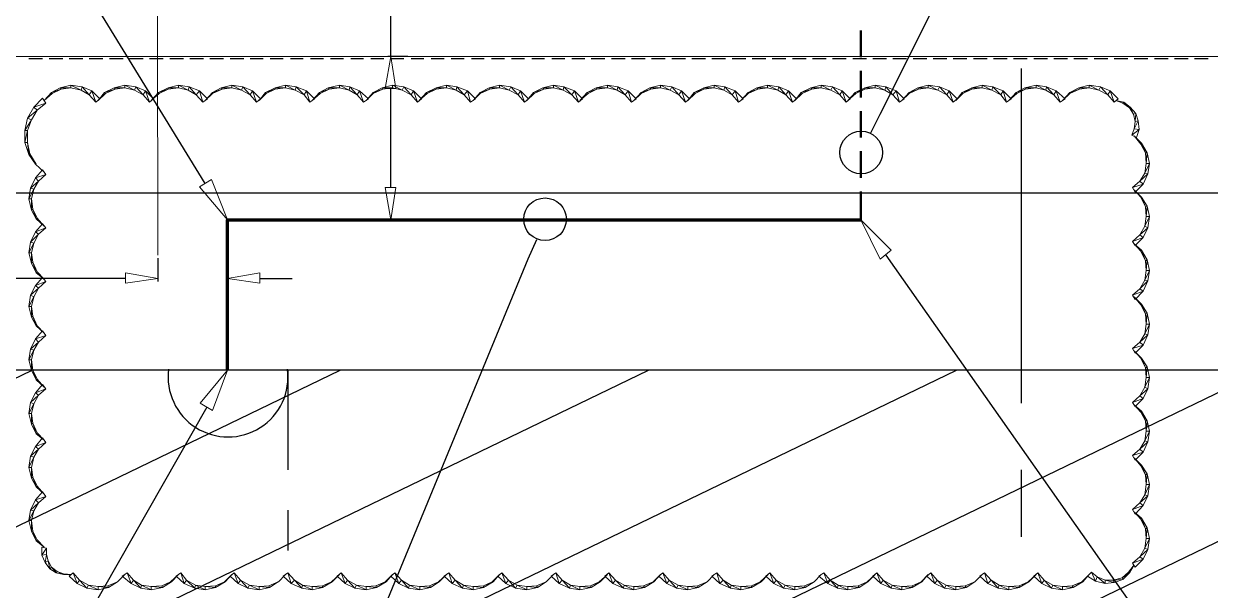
# Model space of a CAD drawing. Header units: inches. Extents: x 27 to 868, y 19 to 613.
# Drawn here: x 380.4 to 446.9, y 470.3 to 502.1 of the extents above; entities that cross this region are included whole.
import ezdxf

# ---------------------------------------------------------------- set-up
doc = ezdxf.new("R2010")
doc.units = ezdxf.units.IN
doc.header["$MEASUREMENT"] = 0
doc.layers.add('PDF_Geometry', color=7, linetype='Continuous')

msp = doc.modelspace()

# ---------------------------------------------------------------- linework, layer by layer
at = {"layer": 'PDF_Geometry', "color": 3, "lineweight": 0}
for points in [[(389.642, 590.754), (389.642, 545.265), (362.619, 545.265), (362.619, 543.914), (362.619, 501.443), (362.619, 500.226), (389.642, 500.226), (637.804, 500.226), (637.804, 464.196), (638.254, 464.196), (658.341, 464.196), (658.792, 464.196), (658.792, 500.226), (713.603, 500.226)], [(387.841, 555.128), (387.931, 489.102)]]:
    msp.add_lwpolyline(points, dxfattribs=at)
at = {"layer": 'PDF_Geometry', "lineweight": 30}
for points in [[(427.835, 495.903), (428.375, 496.984), (468.775, 577.693), (471.162, 577.693)], [(390.588, 493.11), (365.952, 533.24), (363.565, 533.24)], [(409.144, 489.958), (408.648, 488.877), (371.717, 399.386), (369.285, 399.386)], [(428.691, 489.102), (462.289, 441.316), (464.676, 441.316)], [(390.678, 480.59), (371.717, 447.351), (369.285, 447.351)]]:
    msp.add_lwpolyline(points, dxfattribs=at)
at = {"layer": 'PDF_Geometry', "lineweight": 25}
for points in [[(400.992, 500.226), (400.992, 509.144)], [(401.938, 500.226), (400.812, 500.226)], [(400.992, 492.885), (400.992, 498.425)], [(401.938, 491.084), (400.812, 491.084)], [(387.931, 488.922), (387.931, 487.616)], [(391.849, 488.922), (391.849, 487.616)], [(386.129, 487.796), (369.33, 487.796)], [(393.651, 487.796), (395.452, 487.796)]]:
    msp.add_lwpolyline(points, dxfattribs=at)
at = {"layer": 'PDF_Geometry', "color": 22, "lineweight": 50, "true_color": 0xb82e00}
for points in [[(427.294, 501.668), (427.294, 500.181)], [(427.294, 499.416), (427.294, 497.93)], [(427.294, 497.164), (427.294, 495.678)], [(427.294, 494.912), (427.294, 493.426)], [(427.294, 492.66), (427.294, 491.084)]]:
    msp.add_lwpolyline(points, dxfattribs=at)
at = {"layer": 'PDF_Geometry', "color": 9, "lineweight": 25, "true_color": 0xbababa}
for points in [[(603.304, 500.091), (585.289, 500.091), (577.813, 492.57), (291.639, 492.57)], [(381.49, 500.091), (380.725, 500.091)], [(382.616, 500.091), (381.851, 500.091)], [(383.742, 500.091), (382.977, 500.091)], [(384.868, 500.091), (384.103, 500.091)], [(385.994, 500.091), (385.228, 500.091)], [(387.12, 500.091), (386.354, 500.091)], [(388.246, 500.091), (387.48, 500.091)], [(389.372, 500.091), (388.606, 500.091)], [(390.498, 500.091), (389.732, 500.091)], [(391.624, 500.091), (390.858, 500.091)], [(392.75, 500.091), (391.984, 500.091)], [(393.831, 500.091), (393.11, 500.091)], [(394.957, 500.091), (394.236, 500.091)], [(396.083, 500.091), (395.362, 500.091)], [(397.209, 500.091), (396.488, 500.091)], [(398.335, 500.091), (397.614, 500.091)], [(399.461, 500.091), (398.74, 500.091)], [(400.587, 500.091), (399.866, 500.091)], [(401.713, 500.091), (400.992, 500.091)], [(402.838, 500.091), (402.118, 500.091)], [(403.964, 500.091), (403.244, 500.091)], [(405.09, 500.091), (404.37, 500.091)], [(406.216, 500.091), (405.496, 500.091)], [(407.342, 500.091), (406.622, 500.091)], [(408.468, 500.091), (407.748, 500.091)], [(409.594, 500.091), (408.874, 500.091)], [(410.72, 500.091), (410, 500.091)], [(411.846, 500.091), (411.126, 500.091)], [(412.972, 500.091), (412.206, 500.091)], [(414.098, 500.091), (413.332, 500.091)], [(415.224, 500.091), (414.458, 500.091)], [(416.35, 500.091), (415.584, 500.091)], [(417.476, 500.091), (416.71, 500.091)], [(418.602, 500.091), (417.836, 500.091)], [(419.728, 500.091), (418.962, 500.091)], [(420.854, 500.091), (420.088, 500.091)], [(421.98, 500.091), (421.214, 500.091)], [(423.106, 500.091), (422.34, 500.091)], [(424.232, 500.091), (423.466, 500.091)], [(425.358, 500.091), (424.592, 500.091)], [(426.484, 500.091), (425.718, 500.091)], [(427.61, 500.091), (426.844, 500.091)], [(428.736, 500.091), (427.97, 500.091)], [(429.862, 500.091), (429.096, 500.091)], [(430.987, 500.091), (430.222, 500.091)], [(432.113, 500.091), (431.348, 500.091)], [(433.239, 500.091), (432.474, 500.091)], [(434.365, 500.091), (433.6, 500.091)], [(435.491, 500.091), (434.726, 500.091)], [(436.617, 500.091), (435.852, 500.091)], [(437.743, 500.091), (436.978, 500.091)], [(438.869, 500.091), (438.104, 500.091)], [(439.995, 500.091), (439.229, 500.091)], [(441.121, 500.091), (440.355, 500.091)], [(442.247, 500.091), (441.481, 500.091)], [(443.373, 500.091), (442.607, 500.091)], [(444.499, 500.091), (443.733, 500.091)], [(445.625, 500.091), (444.859, 500.091)], [(446.751, 500.091), (445.985, 500.091)], [(405.856, 482.662), (395.227, 482.662), (395.227, 477.077)], [(410.36, 482.662), (408.108, 482.662)], [(423.871, 482.662), (412.612, 482.662)], [(428.375, 482.662), (426.123, 482.662)], [(441.887, 482.662), (430.627, 482.662)], [(446.391, 482.662), (444.139, 482.662)], [(395.227, 474.825), (395.227, 472.573)]]:
    msp.add_lwpolyline(points, dxfattribs=at)
at = {"layer": 'PDF_Geometry', "lineweight": 0}
for points in [[(401.262, 498.425), (400.677, 498.425), (400.992, 500.226), (401.262, 498.425)], [(382.481, 498.47), (382.526, 498.38), (381.986, 498.2), (382.481, 498.47)], [(382.526, 498.38), (381.986, 498.2), (382.031, 498.155), (382.526, 498.38)], [(383.067, 498.605), (383.067, 498.47), (382.481, 498.47), (383.067, 498.605)], [(383.067, 498.47), (382.481, 498.47), (382.526, 498.38), (383.067, 498.47)], [(383.697, 498.515), (383.652, 498.335), (383.067, 498.605), (383.697, 498.515)], [(383.652, 498.335), (383.067, 498.605), (383.067, 498.47), (383.652, 498.335)], [(384.102, 498.065), (383.697, 498.515), (383.652, 498.335), (384.102, 498.065)], [(384.238, 498.29), (384.102, 498.065), (383.697, 498.515), (384.238, 498.29)], [(384.463, 497.659), (384.238, 498.29), (384.102, 498.065), (384.463, 497.659)], [(384.688, 497.839), (384.463, 497.659), (384.238, 498.29), (384.688, 497.839)], [(385.499, 498.47), (385.544, 498.38), (384.958, 498.2), (385.499, 498.47)], [(385.544, 498.38), (384.958, 498.2), (385.003, 498.155), (385.544, 498.38)], [(386.084, 498.605), (386.084, 498.47), (385.499, 498.47), (386.084, 498.605)], [(386.084, 498.47), (385.499, 498.47), (385.544, 498.38), (386.084, 498.47)], [(386.715, 498.515), (386.625, 498.335), (386.084, 498.605), (386.715, 498.515)], [(386.625, 498.335), (386.084, 498.605), (386.084, 498.47), (386.625, 498.335)], [(387.12, 498.065), (386.715, 498.515), (386.625, 498.335), (387.12, 498.065)], [(387.255, 498.29), (387.12, 498.065), (386.715, 498.515), (387.255, 498.29)], [(387.48, 497.659), (387.255, 498.29), (387.12, 498.065), (387.48, 497.659)], [(387.706, 497.839), (387.48, 497.659), (387.255, 498.29), (387.706, 497.839)], [(388.516, 498.47), (388.516, 498.38), (387.976, 498.2), (388.516, 498.47)], [(388.516, 498.38), (387.976, 498.2), (388.021, 498.155), (388.516, 498.38)], [(389.102, 498.605), (389.102, 498.47), (388.516, 498.47), (389.102, 498.605)], [(389.102, 498.47), (388.516, 498.47), (388.516, 498.38), (389.102, 498.47)], [(389.687, 498.515), (389.642, 498.335), (389.102, 498.605), (389.687, 498.515)], [(389.642, 498.335), (389.102, 498.605), (389.102, 498.47), (389.642, 498.335)], [(390.093, 498.065), (389.687, 498.515), (389.642, 498.335), (390.093, 498.065)], [(390.273, 498.29), (390.093, 498.065), (389.687, 498.515), (390.273, 498.29)], [(390.453, 497.659), (390.273, 498.29), (390.093, 498.065), (390.453, 497.659)], [(390.723, 497.839), (390.453, 497.659), (390.273, 498.29), (390.723, 497.839)], [(391.489, 498.47), (391.534, 498.38), (390.993, 498.2), (391.489, 498.47)], [(391.534, 498.38), (390.993, 498.2), (390.993, 498.155), (391.534, 498.38)], [(392.074, 498.605), (392.074, 498.47), (391.489, 498.47), (392.074, 498.605)], [(392.074, 498.47), (391.489, 498.47), (391.534, 498.38), (392.074, 498.47)], [(392.705, 498.515), (392.615, 498.335), (392.074, 498.605), (392.705, 498.515)], [(392.615, 498.335), (392.074, 498.605), (392.074, 498.47), (392.615, 498.335)], [(393.11, 498.065), (392.705, 498.515), (392.615, 498.335), (393.11, 498.065)], [(393.245, 498.29), (393.11, 498.065), (392.705, 498.515), (393.245, 498.29)], [(393.471, 497.659), (393.245, 498.29), (393.11, 498.065), (393.471, 497.659)], [(393.696, 497.839), (393.471, 497.659), (393.245, 498.29), (393.696, 497.839)], [(394.506, 498.47), (394.506, 498.38), (393.966, 498.2), (394.506, 498.47)], [(394.506, 498.38), (393.966, 498.2), (394.011, 498.155), (394.506, 498.38)], [(395.092, 498.605), (395.092, 498.47), (394.506, 498.47), (395.092, 498.605)], [(395.092, 498.47), (394.506, 498.47), (394.506, 498.38), (395.092, 498.47)], [(395.677, 498.515), (395.632, 498.335), (395.092, 498.605), (395.677, 498.515)], [(395.632, 498.335), (395.092, 498.605), (395.092, 498.47), (395.632, 498.335)], [(396.128, 498.065), (395.677, 498.515), (395.632, 498.335), (396.128, 498.065)], [(396.263, 498.29), (396.128, 498.065), (395.677, 498.515), (396.263, 498.29)], [(396.443, 497.659), (396.263, 498.29), (396.128, 498.065), (396.443, 497.659)], [(396.713, 497.839), (396.443, 497.659), (396.263, 498.29), (396.713, 497.839)], [(397.479, 498.47), (397.524, 498.38), (396.983, 498.2), (397.479, 498.47)], [(397.524, 498.38), (396.983, 498.2), (397.029, 498.155), (397.524, 498.38)], [(398.109, 498.605), (398.109, 498.47), (397.479, 498.47), (398.109, 498.605)], [(398.109, 498.47), (397.479, 498.47), (397.524, 498.38), (398.109, 498.47)], [(398.695, 498.515), (398.65, 498.335), (398.109, 498.605), (398.695, 498.515)], [(398.65, 498.335), (398.109, 498.605), (398.109, 498.47), (398.65, 498.335)], [(399.1, 498.065), (398.695, 498.515), (398.65, 498.335), (399.1, 498.065)], [(399.235, 498.29), (399.1, 498.065), (398.695, 498.515), (399.235, 498.29)], [(399.461, 497.659), (399.235, 498.29), (399.1, 498.065), (399.461, 497.659)], [(399.731, 497.839), (399.461, 497.659), (399.235, 498.29), (399.731, 497.839)], [(400.496, 498.47), (400.542, 498.38), (400.001, 498.2), (400.496, 498.47)], [(400.542, 498.38), (400.001, 498.2), (400.001, 498.155), (400.542, 498.38)], [(401.082, 498.605), (401.082, 498.47), (400.496, 498.47), (401.082, 498.605)], [(401.082, 498.47), (400.496, 498.47), (400.542, 498.38), (401.082, 498.47)], [(401.713, 498.515), (401.622, 498.335), (401.082, 498.605), (401.713, 498.515)], [(401.622, 498.335), (401.082, 498.605), (401.082, 498.47), (401.622, 498.335)], [(402.118, 498.065), (401.713, 498.515), (401.622, 498.335), (402.118, 498.065)], [(402.253, 498.29), (402.118, 498.065), (401.713, 498.515), (402.253, 498.29)], [(402.478, 497.659), (402.253, 498.29), (402.118, 498.065), (402.478, 497.659)], [(402.703, 497.839), (402.478, 497.659), (402.253, 498.29), (402.703, 497.839)], [(403.514, 498.47), (403.514, 498.38), (402.974, 498.2), (403.514, 498.47)], [(403.514, 498.38), (402.974, 498.2), (403.019, 498.155), (403.514, 498.38)], [(404.1, 498.605), (404.1, 498.47), (403.514, 498.47), (404.1, 498.605)], [(404.1, 498.47), (403.514, 498.47), (403.514, 498.38), (404.1, 498.47)], [(404.685, 498.515), (404.64, 498.335), (404.1, 498.605), (404.685, 498.515)], [(404.64, 498.335), (404.1, 498.605), (404.1, 498.47), (404.64, 498.335)], [(405.09, 498.065), (404.685, 498.515), (404.64, 498.335), (405.09, 498.065)], [(405.271, 498.29), (405.09, 498.065), (404.685, 498.515), (405.271, 498.29)], [(405.451, 497.659), (405.271, 498.29), (405.09, 498.065), (405.451, 497.659)], [(405.721, 497.839), (405.451, 497.659), (405.271, 498.29), (405.721, 497.839)], [(406.487, 498.47), (406.532, 498.38), (405.991, 498.2), (406.487, 498.47)], [(406.532, 498.38), (405.991, 498.2), (405.991, 498.155), (406.532, 498.38)], [(407.072, 498.605), (407.072, 498.47), (406.487, 498.47), (407.072, 498.605)], [(407.072, 498.47), (406.487, 498.47), (406.532, 498.38), (407.072, 498.47)], [(407.703, 498.515), (407.613, 498.335), (407.072, 498.605), (407.703, 498.515)], [(407.613, 498.335), (407.072, 498.605), (407.072, 498.47), (407.613, 498.335)], [(408.108, 498.065), (407.703, 498.515), (407.613, 498.335), (408.108, 498.065)], [(408.243, 498.29), (408.108, 498.065), (407.703, 498.515), (408.243, 498.29)], [(408.468, 497.659), (408.243, 498.29), (408.108, 498.065), (408.468, 497.659)], [(408.693, 497.839), (408.468, 497.659), (408.243, 498.29), (408.693, 497.839)], [(409.504, 498.47), (409.549, 498.38), (408.964, 498.2), (409.504, 498.47)], [(409.549, 498.38), (408.964, 498.2), (409.009, 498.155), (409.549, 498.38)], [(410.09, 498.605), (410.09, 498.47), (409.504, 498.47), (410.09, 498.605)], [(410.09, 498.47), (409.504, 498.47), (409.549, 498.38), (410.09, 498.47)], [(410.675, 498.515), (410.63, 498.335), (410.09, 498.605), (410.675, 498.515)], [(410.63, 498.335), (410.09, 498.605), (410.09, 498.47), (410.63, 498.335)], [(411.126, 498.065), (410.675, 498.515), (410.63, 498.335), (411.126, 498.065)], [(411.261, 498.29), (411.126, 498.065), (410.675, 498.515), (411.261, 498.29)], [(411.486, 497.659), (411.261, 498.29), (411.126, 498.065), (411.486, 497.659)], [(411.711, 497.839), (411.486, 497.659), (411.261, 498.29), (411.711, 497.839)], [(412.477, 498.47), (412.522, 498.38), (411.981, 498.2), (412.477, 498.47)], [(412.522, 498.38), (411.981, 498.2), (412.026, 498.155), (412.522, 498.38)], [(413.107, 498.605), (413.107, 498.47), (412.477, 498.47), (413.107, 498.605)], [(413.107, 498.47), (412.477, 498.47), (412.522, 498.38), (413.107, 498.47)], [(413.693, 498.515), (413.648, 498.335), (413.107, 498.605), (413.693, 498.515)], [(413.648, 498.335), (413.107, 498.605), (413.107, 498.47), (413.648, 498.335)], [(414.098, 498.065), (413.693, 498.515), (413.648, 498.335), (414.098, 498.065)], [(414.278, 498.29), (414.098, 498.065), (413.693, 498.515), (414.278, 498.29)], [(414.458, 497.659), (414.278, 498.29), (414.098, 498.065), (414.458, 497.659)], [(414.729, 497.839), (414.458, 497.659), (414.278, 498.29), (414.729, 497.839)], [(415.494, 498.47), (415.539, 498.38), (414.999, 498.2), (415.494, 498.47)], [(415.539, 498.38), (414.999, 498.2), (414.999, 498.155), (415.539, 498.38)], [(416.08, 498.605), (416.08, 498.47), (415.494, 498.47), (416.08, 498.605)], [(416.08, 498.47), (415.494, 498.47), (415.539, 498.38), (416.08, 498.47)], [(416.71, 498.515), (416.62, 498.335), (416.08, 498.605), (416.71, 498.515)], [(416.62, 498.335), (416.08, 498.605), (416.08, 498.47), (416.62, 498.335)], [(417.116, 498.065), (416.71, 498.515), (416.62, 498.335), (417.116, 498.065)], [(417.251, 498.29), (417.116, 498.065), (416.71, 498.515), (417.251, 498.29)], [(417.476, 497.659), (417.251, 498.29), (417.116, 498.065), (417.476, 497.659)], [(417.701, 497.839), (417.476, 497.659), (417.251, 498.29), (417.701, 497.839)], [(418.512, 498.47), (418.512, 498.38), (417.971, 498.2), (418.512, 498.47)], [(418.512, 498.38), (417.971, 498.2), (418.016, 498.155), (418.512, 498.38)], [(419.097, 498.605), (419.097, 498.47), (418.512, 498.47), (419.097, 498.605)], [(419.097, 498.47), (418.512, 498.47), (418.512, 498.38), (419.097, 498.47)], [(419.683, 498.515), (419.638, 498.335), (419.097, 498.605), (419.683, 498.515)], [(419.638, 498.335), (419.097, 498.605), (419.097, 498.47), (419.638, 498.335)], [(420.088, 498.065), (419.683, 498.515), (419.638, 498.335), (420.088, 498.065)], [(420.268, 498.29), (420.088, 498.065), (419.683, 498.515), (420.268, 498.29)], [(420.449, 497.659), (420.268, 498.29), (420.088, 498.065), (420.449, 497.659)], [(420.719, 497.839), (420.449, 497.659), (420.268, 498.29), (420.719, 497.839)], [(421.484, 498.47), (421.529, 498.38), (420.989, 498.2), (421.484, 498.47)], [(421.529, 498.38), (420.989, 498.2), (420.989, 498.155), (421.529, 498.38)], [(422.07, 498.605), (422.07, 498.47), (421.484, 498.47), (422.07, 498.605)], [(422.07, 498.47), (421.484, 498.47), (421.529, 498.38), (422.07, 498.47)], [(422.7, 498.515), (422.655, 498.335), (422.07, 498.605), (422.7, 498.515)], [(422.655, 498.335), (422.07, 498.605), (422.07, 498.47), (422.655, 498.335)], [(423.106, 498.065), (422.7, 498.515), (422.655, 498.335), (423.106, 498.065)], [(423.241, 498.29), (423.106, 498.065), (422.7, 498.515), (423.241, 498.29)], [(423.466, 497.659), (423.241, 498.29), (423.106, 498.065), (423.466, 497.659)], [(423.691, 497.839), (423.466, 497.659), (423.241, 498.29), (423.691, 497.839)], [(424.502, 498.47), (424.547, 498.38), (423.961, 498.2), (424.502, 498.47)], [(424.547, 498.38), (423.961, 498.2), (424.007, 498.155), (424.547, 498.38)], [(425.087, 498.605), (425.087, 498.47), (424.502, 498.47), (425.087, 498.605)], [(425.087, 498.47), (424.502, 498.47), (424.547, 498.38), (425.087, 498.47)], [(425.718, 498.515), (425.628, 498.335), (425.087, 498.605), (425.718, 498.515)], [(425.628, 498.335), (425.087, 498.605), (425.087, 498.47), (425.628, 498.335)], [(426.123, 498.065), (425.718, 498.515), (425.628, 498.335), (426.123, 498.065)], [(426.258, 498.29), (426.123, 498.065), (425.718, 498.515), (426.258, 498.29)], [(426.484, 497.659), (426.258, 498.29), (426.123, 498.065), (426.484, 497.659)], [(426.709, 497.839), (426.484, 497.659), (426.258, 498.29), (426.709, 497.839)], [(427.52, 498.47), (427.52, 498.38), (426.979, 498.2), (427.52, 498.47)], [(427.52, 498.38), (426.979, 498.2), (427.024, 498.155), (427.52, 498.38)], [(428.105, 498.605), (428.105, 498.47), (427.52, 498.47), (428.105, 498.605)], [(428.105, 498.47), (427.52, 498.47), (427.52, 498.38), (428.105, 498.47)], [(428.691, 498.515), (428.645, 498.335), (428.105, 498.605), (428.691, 498.515)], [(428.645, 498.335), (428.105, 498.605), (428.105, 498.47), (428.645, 498.335)], [(429.096, 498.065), (428.691, 498.515), (428.645, 498.335), (429.096, 498.065)], [(429.276, 498.29), (429.096, 498.065), (428.691, 498.515), (429.276, 498.29)], [(429.456, 497.659), (429.276, 498.29), (429.096, 498.065), (429.456, 497.659)], [(429.726, 497.839), (429.456, 497.659), (429.276, 498.29), (429.726, 497.839)], [(430.492, 498.47), (430.537, 498.38), (429.997, 498.2), (430.492, 498.47)], [(430.537, 498.38), (429.997, 498.2), (429.997, 498.155), (430.537, 498.38)], [(431.078, 498.605), (431.078, 498.47), (430.492, 498.47), (431.078, 498.605)], [(431.078, 498.47), (430.492, 498.47), (430.537, 498.38), (431.078, 498.47)], [(431.708, 498.515), (431.618, 498.335), (431.078, 498.605), (431.708, 498.515)], [(431.618, 498.335), (431.078, 498.605), (431.078, 498.47), (431.618, 498.335)], [(432.113, 498.065), (431.708, 498.515), (431.618, 498.335), (432.113, 498.065)], [(432.249, 498.29), (432.113, 498.065), (431.708, 498.515), (432.249, 498.29)], [(432.474, 497.659), (432.249, 498.29), (432.113, 498.065), (432.474, 497.659)], [(432.699, 497.839), (432.474, 497.659), (432.249, 498.29), (432.699, 497.839)], [(433.51, 498.47), (433.51, 498.38), (432.969, 498.2), (433.51, 498.47)], [(433.51, 498.38), (432.969, 498.2), (433.014, 498.155), (433.51, 498.38)], [(434.095, 498.605), (434.095, 498.47), (433.51, 498.47), (434.095, 498.605)], [(434.095, 498.47), (433.51, 498.47), (433.51, 498.38), (434.095, 498.47)], [(434.681, 498.515), (434.636, 498.335), (434.095, 498.605), (434.681, 498.515)], [(434.636, 498.335), (434.095, 498.605), (434.095, 498.47), (434.636, 498.335)], [(435.131, 498.065), (434.681, 498.515), (434.636, 498.335), (435.131, 498.065)], [(435.266, 498.29), (435.131, 498.065), (434.681, 498.515), (435.266, 498.29)], [(435.446, 497.659), (435.266, 498.29), (435.131, 498.065), (435.446, 497.659)], [(435.716, 497.839), (435.446, 497.659), (435.266, 498.29), (435.716, 497.839)], [(436.482, 498.47), (436.527, 498.38), (435.987, 498.2), (436.482, 498.47)], [(436.527, 498.38), (435.987, 498.2), (436.032, 498.155), (436.527, 498.38)], [(437.113, 498.605), (437.113, 498.47), (436.482, 498.47), (437.113, 498.605)], [(437.113, 498.47), (436.482, 498.47), (436.527, 498.38), (437.113, 498.47)], [(437.698, 498.515), (437.653, 498.335), (437.113, 498.605), (437.698, 498.515)], [(437.653, 498.335), (437.113, 498.605), (437.113, 498.47), (437.653, 498.335)], [(438.104, 498.065), (437.698, 498.515), (437.653, 498.335), (438.104, 498.065)], [(438.239, 498.29), (438.104, 498.065), (437.698, 498.515), (438.239, 498.29)], [(438.464, 497.659), (438.239, 498.29), (438.104, 498.065), (438.464, 497.659)], [(438.734, 497.839), (438.464, 497.659), (438.239, 498.29), (438.734, 497.839)], [(439.5, 498.47), (439.545, 498.38), (439.004, 498.2), (439.5, 498.47)], [(439.545, 498.38), (439.004, 498.2), (439.004, 498.155), (439.545, 498.38)], [(440.085, 498.605), (440.085, 498.47), (439.5, 498.47), (440.085, 498.605)], [(440.085, 498.47), (439.5, 498.47), (439.545, 498.38), (440.085, 498.47)], [(440.716, 498.515), (440.626, 498.335), (440.085, 498.605), (440.716, 498.515)], [(440.626, 498.335), (440.085, 498.605), (440.085, 498.47), (440.626, 498.335)], [(441.121, 498.065), (440.716, 498.515), (440.626, 498.335), (441.121, 498.065)], [(441.256, 498.29), (441.121, 498.065), (440.716, 498.515), (441.256, 498.29)], [(441.481, 497.659), (441.256, 498.29), (441.121, 498.065), (441.481, 497.659)], [(441.707, 497.839), (441.481, 497.659), (441.256, 498.29), (441.707, 497.839)], [(381.49, 497.885), (381.67, 497.614), (380.995, 497.389), (381.49, 497.885)], [(381.67, 497.614), (380.995, 497.389), (381.175, 497.209), (381.67, 497.614)], [(381.986, 498.2), (382.031, 498.155), (381.58, 497.749), (381.986, 498.2)], [(384.958, 498.2), (385.003, 498.155), (384.598, 497.749), (384.958, 498.2)], [(387.976, 498.2), (388.021, 498.155), (387.57, 497.749), (387.976, 498.2)], [(390.993, 498.2), (390.993, 498.155), (390.588, 497.749), (390.993, 498.2)], [(393.966, 498.2), (394.011, 498.155), (393.606, 497.749), (393.966, 498.2)], [(396.983, 498.2), (397.029, 498.155), (396.578, 497.749), (396.983, 498.2)], [(400.001, 498.2), (400.001, 498.155), (399.596, 497.749), (400.001, 498.2)], [(402.974, 498.2), (403.019, 498.155), (402.568, 497.749), (402.974, 498.2)], [(405.991, 498.2), (405.991, 498.155), (405.586, 497.749), (405.991, 498.2)], [(408.964, 498.2), (409.009, 498.155), (408.603, 497.749), (408.964, 498.2)], [(411.981, 498.2), (412.026, 498.155), (411.576, 497.749), (411.981, 498.2)], [(414.999, 498.2), (414.999, 498.155), (414.593, 497.749), (414.999, 498.2)], [(417.971, 498.2), (418.016, 498.155), (417.611, 497.749), (417.971, 498.2)], [(420.989, 498.2), (420.989, 498.155), (420.584, 497.749), (420.989, 498.2)], [(423.961, 498.2), (424.007, 498.155), (423.601, 497.749), (423.961, 498.2)], [(426.979, 498.2), (427.024, 498.155), (426.574, 497.749), (426.979, 498.2)], [(429.997, 498.2), (429.997, 498.155), (429.591, 497.749), (429.997, 498.2)], [(432.969, 498.2), (433.014, 498.155), (432.609, 497.749), (432.969, 498.2)], [(435.987, 498.2), (436.032, 498.155), (435.581, 497.749), (435.987, 498.2)], [(439.004, 498.2), (439.004, 498.155), (438.599, 497.749), (439.004, 498.2)], [(442.022, 497.659), (441.977, 497.614), (441.571, 497.749), (442.022, 497.659)], [(442.337, 497.344), (442.022, 497.659), (441.977, 497.614), (442.337, 497.344)], [(442.382, 497.389), (442.337, 497.344), (442.022, 497.659), (442.382, 497.389)], [(380.995, 497.389), (381.175, 497.209), (380.635, 496.759), (380.995, 497.389)], [(381.175, 497.209), (380.635, 496.759), (380.86, 496.668), (381.175, 497.209)], [(442.562, 496.984), (442.382, 497.389), (442.337, 497.344), (442.562, 496.984)], [(442.697, 497.029), (442.562, 496.984), (442.382, 497.389), (442.697, 497.029)], [(442.652, 496.578), (442.697, 497.029), (442.562, 496.984), (442.652, 496.578)], [(442.833, 496.623), (442.652, 496.578), (442.697, 497.029), (442.833, 496.623)], [(380.635, 496.759), (380.86, 496.668), (380.499, 496.083), (380.635, 496.759)], [(380.86, 496.668), (380.499, 496.083), (380.635, 496.083), (380.86, 496.668)], [(442.878, 496.128), (442.607, 496.173), (442.833, 496.623), (442.878, 496.128)], [(442.607, 496.173), (442.833, 496.623), (442.652, 496.578), (442.607, 496.173)], [(380.499, 496.083), (380.635, 496.083), (380.499, 495.407), (380.499, 496.083)], [(380.635, 496.083), (380.499, 495.407), (380.635, 495.407), (380.635, 496.083)], [(442.472, 495.813), (442.878, 496.128), (442.607, 496.173), (442.472, 495.813)], [(442.742, 495.678), (442.472, 495.813), (442.878, 496.128), (442.742, 495.678)], [(443.013, 495.362), (442.968, 495.317), (442.607, 495.768), (443.013, 495.362)], [(380.499, 495.407), (380.635, 495.407), (380.725, 494.732), (380.499, 495.407)], [(380.635, 495.407), (380.725, 494.732), (380.77, 494.777), (380.635, 495.407)], [(443.238, 494.822), (443.013, 495.362), (442.968, 495.317), (443.238, 494.822)], [(443.328, 494.822), (443.238, 494.822), (443.013, 495.362), (443.328, 494.822)], [(380.725, 494.732), (380.77, 494.777), (381.085, 494.191), (380.725, 494.732)], [(380.77, 494.777), (381.085, 494.191), (381.13, 494.191), (380.77, 494.777)], [(443.283, 494.236), (443.328, 494.822), (443.238, 494.822), (443.283, 494.236)], [(443.463, 494.236), (443.283, 494.236), (443.328, 494.822), (443.463, 494.236)], [(381.085, 494.191), (381.58, 493.741)], [(381.49, 493.876), (381.67, 493.606), (381.085, 493.426), (381.49, 493.876)], [(381.67, 493.606), (381.085, 493.426), (381.265, 493.246), (381.67, 493.606)], [(442.923, 493.246), (443.373, 493.651), (443.193, 493.696), (442.923, 493.246)], [(443.103, 493.065), (442.923, 493.246), (443.373, 493.651), (443.103, 493.065)], [(443.373, 493.651), (443.193, 493.696), (443.463, 494.236), (443.373, 493.651)], [(443.193, 493.696), (443.463, 494.236), (443.283, 494.236), (443.193, 493.696)], [(381.085, 493.426), (381.265, 493.246), (380.815, 492.84), (381.085, 493.426)], [(381.265, 493.246), (380.815, 492.84), (380.995, 492.795), (381.265, 493.246)], [(390.948, 493.336), (391.849, 491.084), (390.273, 492.93), (390.948, 493.336)], [(442.517, 492.885), (443.103, 493.065), (442.923, 493.246), (442.517, 492.885)], [(442.652, 492.615), (442.517, 492.885), (443.103, 493.065), (442.652, 492.615)], [(380.815, 492.84), (380.995, 492.795), (380.725, 492.255), (380.815, 492.84)], [(380.995, 492.795), (380.725, 492.255), (380.86, 492.255), (380.995, 492.795)], [(401.262, 492.885), (400.677, 492.885), (400.992, 491.084), (401.262, 492.885)], [(443.013, 492.345), (442.968, 492.345), (442.607, 492.75), (443.013, 492.345)], [(443.238, 491.804), (443.013, 492.345), (442.968, 492.345), (443.238, 491.804)], [(443.328, 491.849), (443.238, 491.804), (443.013, 492.345), (443.328, 491.849)], [(380.725, 492.255), (380.86, 492.255), (380.86, 491.624), (380.725, 492.255)], [(380.86, 492.255), (380.86, 491.624), (380.95, 491.669), (380.86, 492.255)], [(380.86, 491.624), (380.95, 491.669), (381.13, 491.129), (380.86, 491.624)], [(380.95, 491.669), (381.13, 491.129), (381.175, 491.174), (380.95, 491.669)], [(443.283, 491.264), (443.328, 491.849), (443.238, 491.804), (443.283, 491.264)], [(443.463, 491.264), (443.283, 491.264), (443.328, 491.849), (443.463, 491.264)], [(381.13, 491.129), (381.175, 491.174), (381.58, 490.723), (381.13, 491.129)], [(428.375, 488.877), (427.294, 491.084), (429.006, 489.372), (428.375, 488.877)], [(443.373, 490.633), (443.193, 490.723), (443.463, 491.264), (443.373, 490.633)], [(443.193, 490.723), (443.463, 491.264), (443.283, 491.264), (443.193, 490.723)], [(381.085, 490.408), (381.265, 490.273), (380.815, 489.823), (381.085, 490.408)], [(381.265, 490.273), (380.815, 489.823), (380.995, 489.778), (381.265, 490.273)], [(381.49, 490.859), (381.67, 490.633), (381.085, 490.408), (381.49, 490.859)], [(381.67, 490.633), (381.085, 490.408), (381.265, 490.273), (381.67, 490.633)], [(442.923, 490.228), (443.373, 490.633), (443.193, 490.723), (442.923, 490.228)], [(443.103, 490.093), (442.923, 490.228), (443.373, 490.633), (443.103, 490.093)], [(380.815, 489.823), (380.995, 489.778), (380.725, 489.237), (380.815, 489.823)], [(380.995, 489.778), (380.725, 489.237), (380.86, 489.237), (380.995, 489.778)], [(442.517, 489.868), (443.103, 490.093), (442.923, 490.228), (442.517, 489.868)], [(442.652, 489.642), (442.517, 489.868), (443.103, 490.093), (442.652, 489.642)], [(443.013, 489.372), (442.968, 489.327), (442.607, 489.733), (443.013, 489.372)], [(380.725, 489.237), (380.86, 489.237), (380.86, 488.652), (380.725, 489.237)], [(380.86, 489.237), (380.86, 488.652), (380.95, 488.697), (380.86, 489.237)], [(443.238, 488.787), (443.013, 489.372), (442.968, 489.327), (443.238, 488.787)], [(443.328, 488.832), (443.238, 488.787), (443.013, 489.372), (443.328, 488.832)], [(380.86, 488.652), (380.95, 488.697), (381.13, 488.111), (380.86, 488.652)], [(380.95, 488.697), (381.13, 488.111), (381.175, 488.156), (380.95, 488.697)], [(443.283, 488.246), (443.328, 488.832), (443.238, 488.787), (443.283, 488.246)], [(443.463, 488.246), (443.283, 488.246), (443.328, 488.832), (443.463, 488.246)], [(381.49, 487.841), (381.67, 487.616), (381.085, 487.391), (381.49, 487.841)], [(381.67, 487.616), (381.085, 487.391), (381.265, 487.255), (381.67, 487.616)], [(381.13, 488.111), (381.175, 488.156), (381.58, 487.751), (381.13, 488.111)], [(386.129, 488.111), (386.129, 487.526), (387.931, 487.796), (386.129, 488.111)], [(393.651, 488.111), (393.651, 487.526), (391.849, 487.796), (393.651, 488.111)], [(442.923, 487.21), (443.373, 487.661), (443.193, 487.706), (442.923, 487.21)], [(443.103, 487.075), (442.923, 487.21), (443.373, 487.661), (443.103, 487.075)], [(443.373, 487.661), (443.193, 487.706), (443.463, 488.246), (443.373, 487.661)], [(443.193, 487.706), (443.463, 488.246), (443.283, 488.246), (443.193, 487.706)], [(381.085, 487.391), (381.265, 487.255), (380.815, 486.85), (381.085, 487.391)], [(381.265, 487.255), (380.815, 486.85), (380.995, 486.76), (381.265, 487.255)], [(442.517, 486.85), (443.103, 487.075), (442.923, 487.21), (442.517, 486.85)], [(442.652, 486.625), (442.517, 486.85), (443.103, 487.075), (442.652, 486.625)], [(380.815, 486.85), (380.995, 486.76), (380.725, 486.22), (380.815, 486.85)], [(380.995, 486.76), (380.725, 486.22), (380.86, 486.22), (380.995, 486.76)], [(443.013, 486.355), (442.968, 486.31), (442.607, 486.76), (443.013, 486.355)], [(443.238, 485.814), (443.013, 486.355), (442.968, 486.31), (443.238, 485.814)], [(443.328, 485.859), (443.238, 485.814), (443.013, 486.355), (443.328, 485.859)], [(380.725, 486.22), (380.86, 486.22), (380.86, 485.634), (380.725, 486.22)], [(380.86, 486.22), (380.86, 485.634), (380.95, 485.679), (380.86, 486.22)], [(380.86, 485.634), (380.95, 485.679), (381.13, 485.139), (380.86, 485.634)], [(380.95, 485.679), (381.13, 485.139), (381.175, 485.139), (380.95, 485.679)], [(443.283, 485.229), (443.328, 485.859), (443.238, 485.814), (443.283, 485.229)], [(443.463, 485.229), (443.283, 485.229), (443.328, 485.859), (443.463, 485.229)], [(381.13, 485.139), (381.175, 485.139), (381.58, 484.733), (381.13, 485.139)], [(443.373, 484.643), (443.193, 484.688), (443.463, 485.229), (443.373, 484.643)], [(443.193, 484.688), (443.463, 485.229), (443.283, 485.229), (443.193, 484.688)], [(381.085, 484.418), (381.265, 484.238), (380.815, 483.833), (381.085, 484.418)], [(381.49, 484.868), (381.67, 484.598), (381.085, 484.418), (381.49, 484.868)], [(381.67, 484.598), (381.085, 484.418), (381.265, 484.238), (381.67, 484.598)], [(442.923, 484.238), (443.373, 484.643), (443.193, 484.688), (442.923, 484.238)], [(443.103, 484.058), (442.923, 484.238), (443.373, 484.643), (443.103, 484.058)], [(380.815, 483.833), (380.995, 483.787), (380.725, 483.247), (380.815, 483.833)], [(380.995, 483.787), (380.725, 483.247), (380.86, 483.247), (380.995, 483.787)], [(381.265, 484.238), (380.815, 483.833), (380.995, 483.787), (381.265, 484.238)], [(442.517, 483.878), (443.103, 484.058), (442.923, 484.238), (442.517, 483.878)], [(442.652, 483.607), (442.517, 483.878), (443.103, 484.058), (442.652, 483.607)], [(443.013, 483.337), (442.968, 483.337), (442.607, 483.742), (443.013, 483.337)], [(380.725, 483.247), (380.86, 483.247), (380.86, 482.662), (380.725, 483.247)], [(380.86, 483.247), (380.86, 482.662), (380.95, 482.662), (380.86, 483.247)], [(443.238, 482.797), (443.013, 483.337), (442.968, 483.337), (443.238, 482.797)], [(443.328, 482.842), (443.238, 482.797), (443.013, 483.337), (443.328, 482.842)], [(380.86, 482.662), (380.95, 482.662), (381.13, 482.121), (380.86, 482.662)], [(380.95, 482.662), (381.13, 482.121), (381.175, 482.166), (380.95, 482.662)], [(390.318, 480.815), (391.849, 482.662), (390.993, 480.41), (390.318, 480.815)], [(443.283, 482.256), (443.328, 482.842), (443.238, 482.797), (443.283, 482.256)], [(443.463, 482.256), (443.283, 482.256), (443.328, 482.842), (443.463, 482.256)], [(381.49, 481.851), (381.67, 481.626), (381.085, 481.4), (381.49, 481.851)], [(381.13, 482.121), (381.175, 482.166), (381.58, 481.716), (381.13, 482.121)], [(442.923, 481.22), (443.373, 481.626), (443.193, 481.716), (442.923, 481.22)], [(443.373, 481.626), (443.193, 481.716), (443.463, 482.256), (443.373, 481.626)], [(443.193, 481.716), (443.463, 482.256), (443.283, 482.256), (443.193, 481.716)], [(381.085, 481.4), (381.265, 481.265), (380.815, 480.86), (381.085, 481.4)], [(381.265, 481.265), (380.815, 480.86), (380.995, 480.77), (381.265, 481.265)], [(381.67, 481.626), (381.085, 481.4), (381.265, 481.265), (381.67, 481.626)], [(442.517, 480.86), (443.103, 481.085), (442.923, 481.22), (442.517, 480.86)], [(442.652, 480.635), (442.517, 480.86), (443.103, 481.085), (442.652, 480.635)], [(443.103, 481.085), (442.923, 481.22), (443.373, 481.626), (443.103, 481.085)], [(380.815, 480.86), (380.995, 480.77), (380.725, 480.229), (380.815, 480.86)], [(380.995, 480.77), (380.725, 480.229), (380.86, 480.229), (380.995, 480.77)], [(443.013, 480.365), (442.968, 480.32), (442.607, 480.725), (443.013, 480.365)], [(443.238, 479.824), (443.013, 480.365), (442.968, 480.32), (443.238, 479.824)], [(443.328, 479.824), (443.238, 479.824), (443.013, 480.365), (443.328, 479.824)], [(380.725, 480.229), (380.86, 480.229), (380.86, 479.644), (380.725, 480.229)], [(380.86, 480.229), (380.86, 479.644), (380.95, 479.689), (380.86, 480.229)], [(380.86, 479.644), (380.95, 479.689), (381.13, 479.103), (380.86, 479.644)], [(380.95, 479.689), (381.13, 479.103), (381.175, 479.149), (380.95, 479.689)], [(443.283, 479.239), (443.328, 479.824), (443.238, 479.824), (443.283, 479.239)], [(443.463, 479.239), (443.283, 479.239), (443.328, 479.824), (443.463, 479.239)], [(381.13, 479.103), (381.175, 479.149), (381.58, 478.743), (381.13, 479.103)], [(443.373, 478.653), (443.193, 478.698), (443.463, 479.239), (443.373, 478.653)], [(443.193, 478.698), (443.463, 479.239), (443.283, 479.239), (443.193, 478.698)], [(381.085, 478.383), (381.265, 478.248), (380.815, 477.842), (381.085, 478.383)], [(381.49, 478.878), (381.67, 478.608), (381.085, 478.383), (381.49, 478.878)], [(381.67, 478.608), (381.085, 478.383), (381.265, 478.248), (381.67, 478.608)], [(442.923, 478.248), (443.373, 478.653), (443.193, 478.698), (442.923, 478.248)], [(443.103, 478.068), (442.923, 478.248), (443.373, 478.653), (443.103, 478.068)], [(380.815, 477.842), (380.995, 477.797), (380.725, 477.212), (380.815, 477.842)], [(380.995, 477.797), (380.725, 477.212), (380.86, 477.212), (380.995, 477.797)], [(381.265, 478.248), (380.815, 477.842), (380.995, 477.797), (381.265, 478.248)], [(442.517, 477.887), (443.103, 478.068), (442.923, 478.248), (442.517, 477.887)], [(442.652, 477.617), (442.517, 477.887), (443.103, 478.068), (442.652, 477.617)], [(443.013, 477.347), (442.968, 477.302), (442.607, 477.752), (443.013, 477.347)], [(380.725, 477.212), (380.86, 477.212), (380.86, 476.626), (380.725, 477.212)], [(380.86, 477.212), (380.86, 476.626), (380.95, 476.671), (380.86, 477.212)], [(443.238, 476.807), (443.013, 477.347), (442.968, 477.302), (443.238, 476.807)], [(443.328, 476.852), (443.238, 476.807), (443.013, 477.347), (443.328, 476.852)], [(380.86, 476.626), (380.95, 476.671), (381.13, 476.131), (380.86, 476.626)], [(380.95, 476.671), (381.13, 476.131), (381.175, 476.176), (380.95, 476.671)], [(443.283, 476.266), (443.328, 476.852), (443.238, 476.807), (443.283, 476.266)], [(443.463, 476.266), (443.283, 476.266), (443.328, 476.852), (443.463, 476.266)], [(381.49, 475.861), (381.67, 475.59), (381.085, 475.41), (381.49, 475.861)], [(381.13, 476.131), (381.175, 476.176), (381.58, 475.726), (381.13, 476.131)], [(442.923, 475.23), (443.373, 475.636), (443.193, 475.681), (442.923, 475.23)], [(443.373, 475.636), (443.193, 475.681), (443.463, 476.266), (443.373, 475.636)], [(443.193, 475.681), (443.463, 476.266), (443.283, 476.266), (443.193, 475.681)], [(381.085, 475.41), (381.265, 475.23), (380.815, 474.825), (381.085, 475.41)], [(381.265, 475.23), (380.815, 474.825), (380.995, 474.78), (381.265, 475.23)], [(381.67, 475.59), (381.085, 475.41), (381.265, 475.23), (381.67, 475.59)], [(442.517, 474.87), (443.103, 475.095), (442.923, 475.23), (442.517, 474.87)], [(442.652, 474.6), (442.517, 474.87), (443.103, 475.095), (442.652, 474.6)], [(443.103, 475.095), (442.923, 475.23), (443.373, 475.636), (443.103, 475.095)], [(380.815, 474.825), (380.995, 474.78), (380.725, 474.239), (380.815, 474.825)], [(380.995, 474.78), (380.725, 474.239), (380.86, 474.239), (380.995, 474.78)], [(443.013, 474.375), (442.968, 474.329), (442.607, 474.735), (443.013, 474.375)], [(443.238, 473.789), (443.013, 474.375), (442.968, 474.329), (443.238, 473.789)], [(443.328, 473.834), (443.238, 473.789), (443.013, 474.375), (443.328, 473.834)], [(380.725, 474.239), (380.86, 474.239), (380.86, 473.654), (380.725, 474.239)], [(380.86, 474.239), (380.86, 473.654), (380.95, 473.654), (380.86, 474.239)], [(443.283, 473.249), (443.328, 473.834), (443.238, 473.789), (443.283, 473.249)], [(443.463, 473.249), (443.283, 473.249), (443.328, 473.834), (443.463, 473.249)], [(380.86, 473.654), (380.95, 473.654), (381.13, 473.113), (380.86, 473.654)], [(380.95, 473.654), (381.13, 473.113), (381.175, 473.158), (380.95, 473.654)], [(381.13, 473.113), (381.175, 473.158), (381.58, 472.753), (381.13, 473.113)], [(443.373, 472.618), (443.193, 472.708), (443.463, 473.249), (443.373, 472.618)], [(443.193, 472.708), (443.463, 473.249), (443.283, 473.249), (443.193, 472.708)], [(381.445, 472.753), (381.715, 472.708), (381.445, 472.303), (381.445, 472.753)], [(381.715, 472.708), (381.445, 472.303), (381.715, 472.348), (381.715, 472.708)], [(381.445, 472.303), (381.715, 472.348), (381.625, 471.897), (381.445, 472.303)], [(381.715, 472.348), (381.625, 471.897), (381.806, 471.987), (381.715, 472.348)], [(442.923, 472.213), (443.373, 472.618), (443.193, 472.708), (442.923, 472.213)], [(443.103, 472.077), (442.923, 472.213), (443.373, 472.618), (443.103, 472.077)], [(381.625, 471.897), (381.806, 471.987), (381.896, 471.537), (381.625, 471.897)], [(381.806, 471.987), (381.896, 471.537), (381.986, 471.627), (381.806, 471.987)], [(442.337, 471.312), (442.292, 471.357), (442.607, 471.762), (442.337, 471.312)], [(442.517, 471.852), (443.103, 472.077), (442.923, 472.213), (442.517, 471.852)], [(442.652, 471.627), (442.517, 471.852), (443.103, 472.077), (442.652, 471.627)], [(381.896, 471.537), (381.986, 471.627), (382.256, 471.312), (381.896, 471.537)], [(381.986, 471.627), (382.256, 471.312), (382.301, 471.402), (381.986, 471.627)], [(382.256, 471.312), (382.301, 471.402), (382.661, 471.222), (382.256, 471.312)], [(382.301, 471.402), (382.661, 471.222), (382.661, 471.267), (382.301, 471.402)], [(382.661, 471.222), (382.661, 471.267), (383.112, 471.222), (382.661, 471.222)], [(382.977, 471.132), (383.202, 471.312), (383.427, 470.726), (382.977, 471.132)], [(383.202, 471.312), (383.427, 470.726), (383.562, 470.907), (383.202, 471.312)], [(385.679, 470.816), (386.084, 471.222), (386.084, 471.222), (385.679, 470.816)], [(385.949, 471.132), (386.219, 471.312), (386.444, 470.726), (385.949, 471.132)], [(386.219, 471.312), (386.444, 470.726), (386.58, 470.907), (386.219, 471.312)], [(388.696, 470.816), (388.651, 470.816), (389.102, 471.222), (388.696, 470.816)], [(388.967, 471.132), (389.237, 471.312), (389.417, 470.726), (388.967, 471.132)], [(389.237, 471.312), (389.417, 470.726), (389.552, 470.907), (389.237, 471.312)], [(391.714, 470.816), (391.669, 470.816), (392.074, 471.222), (391.714, 470.816)], [(391.984, 471.132), (392.209, 471.312), (392.435, 470.726), (391.984, 471.132)], [(392.209, 471.312), (392.435, 470.726), (392.57, 470.907), (392.209, 471.312)], [(394.687, 470.816), (395.092, 471.222), (395.092, 471.222), (394.687, 470.816)], [(394.957, 471.132), (395.227, 471.312), (395.407, 470.726), (394.957, 471.132)], [(395.227, 471.312), (395.407, 470.726), (395.587, 470.907), (395.227, 471.312)], [(397.704, 470.816), (397.659, 470.816), (398.109, 471.222), (397.704, 470.816)], [(397.974, 471.132), (398.199, 471.312), (398.425, 470.726), (397.974, 471.132)], [(398.199, 471.312), (398.425, 470.726), (398.56, 470.907), (398.199, 471.312)], [(400.722, 470.816), (400.677, 470.816), (401.082, 471.222), (400.722, 470.816)], [(400.992, 471.132), (401.217, 471.312), (401.442, 470.726), (400.992, 471.132)], [(401.217, 471.312), (401.442, 470.726), (401.577, 470.907), (401.217, 471.312)], [(403.694, 470.816), (403.649, 470.816), (404.1, 471.222), (403.694, 470.816)], [(403.964, 471.132), (404.235, 471.312), (404.415, 470.726), (403.964, 471.132)], [(404.235, 471.312), (404.415, 470.726), (404.595, 470.907), (404.235, 471.312)], [(406.712, 470.816), (406.667, 470.816), (407.072, 471.222), (406.712, 470.816)], [(406.982, 471.132), (407.207, 471.312), (407.432, 470.726), (406.982, 471.132)], [(407.207, 471.312), (407.432, 470.726), (407.567, 470.907), (407.207, 471.312)], [(409.684, 470.816), (410.09, 471.222), (410.09, 471.222), (409.684, 470.816)], [(409.955, 471.132), (410.225, 471.312), (410.405, 470.726), (409.955, 471.132)], [(410.225, 471.312), (410.405, 470.726), (410.585, 470.907), (410.225, 471.312)], [(412.702, 470.816), (412.657, 470.816), (413.107, 471.222), (412.702, 470.816)], [(412.972, 471.132), (413.197, 471.312), (413.422, 470.726), (412.972, 471.132)], [(413.197, 471.312), (413.422, 470.726), (413.558, 470.907), (413.197, 471.312)], [(415.719, 470.816), (415.674, 470.816), (416.08, 471.222), (415.719, 470.816)], [(415.99, 471.132), (416.215, 471.312), (416.44, 470.726), (415.99, 471.132)], [(416.215, 471.312), (416.44, 470.726), (416.575, 470.907), (416.215, 471.312)], [(418.692, 470.816), (419.097, 471.222), (419.097, 471.222), (418.692, 470.816)], [(418.962, 471.132), (419.232, 471.312), (419.413, 470.726), (418.962, 471.132)], [(419.232, 471.312), (419.413, 470.726), (419.593, 470.907), (419.232, 471.312)], [(421.71, 470.816), (421.664, 470.816), (422.115, 471.222), (421.71, 470.816)], [(421.98, 471.132), (422.205, 471.312), (422.43, 470.726), (421.98, 471.132)], [(422.205, 471.312), (422.43, 470.726), (422.565, 470.907), (422.205, 471.312)], [(424.682, 470.816), (425.087, 471.222), (425.087, 471.222), (424.682, 470.816)], [(424.952, 471.132), (425.223, 471.312), (425.448, 470.726), (424.952, 471.132)], [(425.223, 471.312), (425.448, 470.726), (425.583, 470.907), (425.223, 471.312)], [(427.7, 470.816), (427.655, 470.816), (428.105, 471.222), (427.7, 470.816)], [(427.97, 471.132), (428.195, 471.312), (428.42, 470.726), (427.97, 471.132)], [(428.195, 471.312), (428.42, 470.726), (428.555, 470.907), (428.195, 471.312)], [(430.717, 470.816), (430.672, 470.816), (431.078, 471.222), (430.717, 470.816)], [(430.987, 471.132), (431.213, 471.312), (431.438, 470.726), (430.987, 471.132)], [(431.213, 471.312), (431.438, 470.726), (431.573, 470.907), (431.213, 471.312)], [(433.69, 470.816), (434.095, 471.222), (434.095, 471.222), (433.69, 470.816)], [(433.96, 471.132), (434.23, 471.312), (434.41, 470.726), (433.96, 471.132)], [(434.23, 471.312), (434.41, 470.726), (434.591, 470.907), (434.23, 471.312)], [(436.707, 470.816), (436.662, 470.816), (437.113, 471.222), (436.707, 470.816)], [(436.978, 471.132), (437.203, 471.312), (437.428, 470.726), (436.978, 471.132)], [(437.203, 471.312), (437.428, 470.726), (437.563, 470.907), (437.203, 471.312)], [(439.725, 470.816), (439.68, 470.816), (440.085, 471.222), (439.725, 470.816)], [(439.995, 471.132), (440.22, 471.357), (440.446, 470.861), (439.995, 471.132)], [(440.22, 471.357), (440.446, 470.861), (440.536, 471.087), (440.22, 471.357)], [(440.446, 470.861), (440.536, 471.087), (440.986, 470.726), (440.446, 470.861)], [(440.536, 471.087), (440.986, 470.726), (440.986, 470.907), (440.536, 471.087)], [(441.436, 470.907), (441.977, 470.952), (441.932, 471.042), (441.436, 470.907)], [(441.932, 471.042), (442.337, 471.312), (442.292, 471.357), (441.932, 471.042)], [(441.977, 470.952), (441.932, 471.042), (442.337, 471.312), (441.977, 470.952)], [(383.427, 470.726), (383.562, 470.907), (383.967, 470.456), (383.427, 470.726)], [(383.562, 470.907), (383.967, 470.456), (384.057, 470.636), (383.562, 470.907)], [(383.967, 470.456), (384.057, 470.636), (384.598, 470.366), (383.967, 470.456)], [(384.057, 470.636), (384.598, 470.366), (384.598, 470.546), (384.057, 470.636)], [(384.598, 470.546), (385.183, 470.501), (385.138, 470.591), (384.598, 470.546)], [(384.598, 470.366), (384.598, 470.546), (385.183, 470.501), (384.598, 470.366)], [(385.183, 470.501), (385.138, 470.591), (385.679, 470.816), (385.183, 470.501)], [(385.138, 470.591), (385.679, 470.816), (385.679, 470.816), (385.138, 470.591)], [(386.444, 470.726), (386.58, 470.907), (386.985, 470.456), (386.444, 470.726)], [(386.58, 470.907), (386.985, 470.456), (387.03, 470.636), (386.58, 470.907)], [(386.985, 470.456), (387.03, 470.636), (387.57, 470.366), (386.985, 470.456)], [(387.03, 470.636), (387.57, 470.366), (387.57, 470.546), (387.03, 470.636)], [(387.57, 470.546), (388.201, 470.501), (388.156, 470.591), (387.57, 470.546)], [(387.57, 470.366), (387.57, 470.546), (388.201, 470.501), (387.57, 470.366)], [(388.201, 470.501), (388.156, 470.591), (388.696, 470.816), (388.201, 470.501)], [(388.156, 470.591), (388.696, 470.816), (388.651, 470.816), (388.156, 470.591)], [(389.417, 470.726), (389.552, 470.907), (390.003, 470.456), (389.417, 470.726)], [(389.552, 470.907), (390.003, 470.456), (390.048, 470.636), (389.552, 470.907)], [(390.003, 470.456), (390.048, 470.636), (390.588, 470.366), (390.003, 470.456)], [(390.048, 470.636), (390.588, 470.366), (390.588, 470.546), (390.048, 470.636)], [(390.588, 470.546), (391.174, 470.501), (391.174, 470.591), (390.588, 470.546)], [(390.588, 470.366), (390.588, 470.546), (391.174, 470.501), (390.588, 470.366)], [(391.174, 470.501), (391.174, 470.591), (391.714, 470.816), (391.174, 470.501)], [(391.174, 470.591), (391.714, 470.816), (391.669, 470.816), (391.174, 470.591)], [(392.435, 470.726), (392.57, 470.907), (392.975, 470.456), (392.435, 470.726)], [(392.57, 470.907), (392.975, 470.456), (393.065, 470.636), (392.57, 470.907)], [(392.975, 470.456), (393.065, 470.636), (393.606, 470.366), (392.975, 470.456)], [(393.065, 470.636), (393.606, 470.366), (393.606, 470.546), (393.065, 470.636)], [(393.606, 470.546), (394.191, 470.501), (394.146, 470.591), (393.606, 470.546)], [(393.606, 470.366), (393.606, 470.546), (394.191, 470.501), (393.606, 470.366)], [(394.191, 470.501), (394.146, 470.591), (394.686, 470.816), (394.191, 470.501)], [(394.146, 470.591), (394.686, 470.816), (394.686, 470.816), (394.146, 470.591)], [(395.407, 470.726), (395.587, 470.907), (395.993, 470.456), (395.407, 470.726)], [(395.587, 470.907), (395.993, 470.456), (396.038, 470.636), (395.587, 470.907)], [(395.993, 470.456), (396.038, 470.636), (396.578, 470.366), (395.993, 470.456)], [(396.038, 470.636), (396.578, 470.366), (396.578, 470.546), (396.038, 470.636)], [(396.578, 470.546), (397.164, 470.501), (397.164, 470.591), (396.578, 470.546)], [(396.578, 470.366), (396.578, 470.546), (397.164, 470.501), (396.578, 470.366)], [(397.164, 470.501), (397.164, 470.591), (397.704, 470.816), (397.164, 470.501)], [(397.164, 470.591), (397.704, 470.816), (397.659, 470.816), (397.164, 470.591)], [(398.425, 470.726), (398.56, 470.907), (398.965, 470.456), (398.425, 470.726)], [(398.56, 470.907), (398.965, 470.456), (399.055, 470.636), (398.56, 470.907)], [(398.965, 470.456), (399.055, 470.636), (399.596, 470.366), (398.965, 470.456)], [(399.055, 470.636), (399.596, 470.366), (399.596, 470.546), (399.055, 470.636)], [(399.596, 470.546), (400.181, 470.501), (400.136, 470.591), (399.596, 470.546)], [(399.596, 470.366), (399.596, 470.546), (400.181, 470.501), (399.596, 470.366)], [(400.181, 470.501), (400.136, 470.591), (400.722, 470.816), (400.181, 470.501)], [(400.136, 470.591), (400.722, 470.816), (400.677, 470.816), (400.136, 470.591)], [(401.442, 470.726), (401.577, 470.907), (401.983, 470.456), (401.442, 470.726)], [(401.577, 470.907), (401.983, 470.456), (402.028, 470.636), (401.577, 470.907)], [(401.983, 470.456), (402.028, 470.636), (402.613, 470.366), (401.983, 470.456)], [(402.028, 470.636), (402.613, 470.366), (402.613, 470.546), (402.028, 470.636)], [(402.613, 470.546), (403.199, 470.501), (403.154, 470.591), (402.613, 470.546)], [(402.613, 470.366), (402.613, 470.546), (403.199, 470.501), (402.613, 470.366)], [(403.199, 470.501), (403.154, 470.591), (403.694, 470.816), (403.199, 470.501)], [(403.154, 470.591), (403.694, 470.816), (403.649, 470.816), (403.154, 470.591)], [(404.415, 470.726), (404.595, 470.907), (405, 470.456), (404.415, 470.726)], [(404.595, 470.907), (405, 470.456), (405.045, 470.636), (404.595, 470.907)], [(405, 470.456), (405.045, 470.636), (405.586, 470.366), (405, 470.456)], [(405.045, 470.636), (405.586, 470.366), (405.586, 470.546), (405.045, 470.636)], [(405.586, 470.546), (406.171, 470.501), (406.171, 470.591), (405.586, 470.546)], [(405.586, 470.366), (405.586, 470.546), (406.171, 470.501), (405.586, 470.366)], [(406.171, 470.501), (406.171, 470.591), (406.712, 470.816), (406.171, 470.501)], [(406.171, 470.591), (406.712, 470.816), (406.667, 470.816), (406.171, 470.591)], [(407.432, 470.726), (407.567, 470.907), (407.973, 470.456), (407.432, 470.726)], [(407.567, 470.907), (407.973, 470.456), (408.063, 470.636), (407.567, 470.907)], [(407.973, 470.456), (408.063, 470.636), (408.603, 470.366), (407.973, 470.456)], [(408.063, 470.636), (408.603, 470.366), (408.603, 470.546), (408.063, 470.636)], [(408.603, 470.546), (409.189, 470.501), (409.144, 470.591), (408.603, 470.546)], [(408.603, 470.366), (408.603, 470.546), (409.189, 470.501), (408.603, 470.366)], [(409.189, 470.501), (409.144, 470.591), (409.684, 470.816), (409.189, 470.501)], [(409.144, 470.591), (409.684, 470.816), (409.684, 470.816), (409.144, 470.591)], [(410.405, 470.726), (410.585, 470.907), (410.99, 470.456), (410.405, 470.726)], [(410.585, 470.907), (410.99, 470.456), (411.035, 470.636), (410.585, 470.907)], [(410.99, 470.456), (411.035, 470.636), (411.576, 470.366), (410.99, 470.456)], [(411.035, 470.636), (411.576, 470.366), (411.576, 470.546), (411.035, 470.636)], [(411.576, 470.546), (412.206, 470.501), (412.161, 470.591), (411.576, 470.546)], [(411.576, 470.366), (411.576, 470.546), (412.206, 470.501), (411.576, 470.366)], [(412.206, 470.501), (412.161, 470.591), (412.702, 470.816), (412.206, 470.501)], [(412.161, 470.591), (412.702, 470.816), (412.657, 470.816), (412.161, 470.591)], [(413.422, 470.726), (413.558, 470.907), (414.008, 470.456), (413.422, 470.726)], [(413.558, 470.907), (414.008, 470.456), (414.053, 470.636), (413.558, 470.907)], [(414.008, 470.456), (414.053, 470.636), (414.593, 470.366), (414.008, 470.456)], [(414.053, 470.636), (414.593, 470.366), (414.593, 470.546), (414.053, 470.636)], [(414.593, 470.546), (415.179, 470.501), (415.134, 470.591), (414.593, 470.546)], [(414.593, 470.366), (414.593, 470.546), (415.179, 470.501), (414.593, 470.366)], [(415.179, 470.501), (415.134, 470.591), (415.719, 470.816), (415.179, 470.501)], [(415.134, 470.591), (415.719, 470.816), (415.674, 470.816), (415.134, 470.591)], [(416.44, 470.726), (416.575, 470.907), (416.981, 470.456), (416.44, 470.726)], [(416.575, 470.907), (416.981, 470.456), (417.071, 470.636), (416.575, 470.907)], [(416.981, 470.456), (417.071, 470.636), (417.611, 470.366), (416.981, 470.456)], [(417.071, 470.636), (417.611, 470.366), (417.611, 470.546), (417.071, 470.636)], [(417.611, 470.546), (418.197, 470.501), (418.152, 470.591), (417.611, 470.546)], [(417.611, 470.366), (417.611, 470.546), (418.197, 470.501), (417.611, 470.366)], [(418.197, 470.501), (418.152, 470.591), (418.692, 470.816), (418.197, 470.501)], [(418.152, 470.591), (418.692, 470.816), (418.692, 470.816), (418.152, 470.591)], [(419.413, 470.726), (419.593, 470.907), (419.998, 470.456), (419.413, 470.726)], [(419.593, 470.907), (419.998, 470.456), (420.043, 470.636), (419.593, 470.907)], [(419.998, 470.456), (420.043, 470.636), (420.584, 470.366), (419.998, 470.456)], [(420.043, 470.636), (420.584, 470.366), (420.584, 470.546), (420.043, 470.636)], [(420.584, 470.546), (421.169, 470.501), (421.169, 470.591), (420.584, 470.546)], [(420.584, 470.366), (420.584, 470.546), (421.169, 470.501), (420.584, 470.366)], [(421.169, 470.501), (421.169, 470.591), (421.71, 470.816), (421.169, 470.501)], [(421.169, 470.591), (421.71, 470.816), (421.664, 470.816), (421.169, 470.591)], [(422.43, 470.726), (422.565, 470.907), (422.971, 470.456), (422.43, 470.726)], [(422.565, 470.907), (422.971, 470.456), (423.061, 470.636), (422.565, 470.907)], [(422.971, 470.456), (423.061, 470.636), (423.601, 470.366), (422.971, 470.456)], [(423.061, 470.636), (423.601, 470.366), (423.601, 470.546), (423.061, 470.636)], [(423.601, 470.546), (424.187, 470.501), (424.142, 470.591), (423.601, 470.546)], [(423.601, 470.366), (423.601, 470.546), (424.187, 470.501), (423.601, 470.366)], [(424.187, 470.501), (424.142, 470.591), (424.682, 470.816), (424.187, 470.501)], [(424.142, 470.591), (424.682, 470.816), (424.682, 470.816), (424.142, 470.591)], [(425.448, 470.726), (425.583, 470.907), (425.988, 470.456), (425.448, 470.726)], [(425.583, 470.907), (425.988, 470.456), (426.033, 470.636), (425.583, 470.907)], [(425.988, 470.456), (426.033, 470.636), (426.574, 470.366), (425.988, 470.456)], [(426.033, 470.636), (426.574, 470.366), (426.574, 470.546), (426.033, 470.636)], [(426.574, 470.546), (427.204, 470.501), (427.159, 470.591), (426.574, 470.546)], [(426.574, 470.366), (426.574, 470.546), (427.204, 470.501), (426.574, 470.366)], [(427.204, 470.501), (427.159, 470.591), (427.7, 470.816), (427.204, 470.501)], [(427.159, 470.591), (427.7, 470.816), (427.655, 470.816), (427.159, 470.591)], [(428.42, 470.726), (428.555, 470.907), (429.006, 470.456), (428.42, 470.726)], [(428.555, 470.907), (429.006, 470.456), (429.051, 470.636), (428.555, 470.907)], [(429.006, 470.456), (429.051, 470.636), (429.591, 470.366), (429.006, 470.456)], [(429.051, 470.636), (429.591, 470.366), (429.591, 470.546), (429.051, 470.636)], [(429.591, 470.546), (430.177, 470.501), (430.177, 470.591), (429.591, 470.546)], [(429.591, 470.366), (429.591, 470.546), (430.177, 470.501), (429.591, 470.366)], [(430.177, 470.501), (430.177, 470.591), (430.717, 470.816), (430.177, 470.501)], [(430.177, 470.591), (430.717, 470.816), (430.672, 470.816), (430.177, 470.591)], [(431.438, 470.726), (431.573, 470.907), (431.978, 470.456), (431.438, 470.726)], [(431.573, 470.907), (431.978, 470.456), (432.068, 470.636), (431.573, 470.907)], [(431.978, 470.456), (432.068, 470.636), (432.609, 470.366), (431.978, 470.456)], [(432.068, 470.636), (432.609, 470.366), (432.609, 470.546), (432.068, 470.636)], [(432.609, 470.546), (433.194, 470.501), (433.149, 470.591), (432.609, 470.546)], [(432.609, 470.366), (432.609, 470.546), (433.194, 470.501), (432.609, 470.366)], [(433.194, 470.501), (433.149, 470.591), (433.69, 470.816), (433.194, 470.501)], [(433.149, 470.591), (433.69, 470.816), (433.69, 470.816), (433.149, 470.591)], [(434.41, 470.726), (434.591, 470.907), (434.996, 470.456), (434.41, 470.726)], [(434.591, 470.907), (434.996, 470.456), (435.041, 470.636), (434.591, 470.907)], [(434.996, 470.456), (435.041, 470.636), (435.581, 470.366), (434.996, 470.456)], [(435.041, 470.636), (435.581, 470.366), (435.581, 470.546), (435.041, 470.636)], [(435.581, 470.546), (436.167, 470.501), (436.167, 470.591), (435.581, 470.546)], [(435.581, 470.366), (435.581, 470.546), (436.167, 470.501), (435.581, 470.366)], [(436.167, 470.501), (436.167, 470.591), (436.707, 470.816), (436.167, 470.501)], [(436.167, 470.591), (436.707, 470.816), (436.662, 470.816), (436.167, 470.591)], [(437.428, 470.726), (437.563, 470.907), (437.968, 470.456), (437.428, 470.726)], [(437.563, 470.907), (437.968, 470.456), (438.058, 470.636), (437.563, 470.907)], [(437.968, 470.456), (438.058, 470.636), (438.599, 470.366), (437.968, 470.456)], [(438.058, 470.636), (438.599, 470.366), (438.599, 470.546), (438.058, 470.636)], [(438.599, 470.546), (439.184, 470.501), (439.139, 470.591), (438.599, 470.546)], [(438.599, 470.366), (438.599, 470.546), (439.184, 470.501), (438.599, 470.366)], [(439.184, 470.501), (439.139, 470.591), (439.725, 470.816), (439.184, 470.501)], [(439.139, 470.591), (439.725, 470.816), (439.68, 470.816), (439.139, 470.591)], [(440.986, 470.726), (440.986, 470.907), (441.481, 470.771), (440.986, 470.726)], [(440.986, 470.907), (441.481, 470.771), (441.436, 470.907), (440.986, 470.907)], [(441.481, 470.771), (441.436, 470.907), (441.977, 470.952), (441.481, 470.771)]]:
    msp.add_lwpolyline(points, dxfattribs=at)
at = {"layer": 'PDF_Geometry', "color": 6, "lineweight": 30}
for points in [[(436.302, 480.815), (436.302, 499.551)], [(436.302, 473.339), (436.302, 477.077)]]:
    msp.add_lwpolyline(points, dxfattribs=at)
at = {"layer": 'PDF_Geometry', "color": 30, "lineweight": 70}
msp.add_lwpolyline([(391.849, 482.662), (391.849, 491.084), (427.294, 491.084)], dxfattribs=at)
at = {"layer": 'PDF_Geometry', "color": 132, "lineweight": 25, "true_color": 0x00dddd}
for points in [[(151.119, 371.642), (380.905, 482.662)], [(151.119, 363.31), (398.154, 482.662)], [(151.119, 355.023), (415.404, 482.662)], [(151.119, 346.691), (432.654, 482.662)], [(151.119, 338.358), (449.904, 482.662)], [(151.119, 330.026), (467.153, 482.662)], [(621.32, 482.662), (151.119, 482.662), (151.119, 212.611), (621.32, 212.611), (621.32, 482.662)]]:
    msp.add_lwpolyline(points, dxfattribs=at)
at = {"layer": 'PDF_Geometry', "color": 5, "lineweight": 25}
msp.add_lwpolyline([(395.227, 482.662), (388.516, 482.662)], dxfattribs=at)
at = {"layer": 'PDF_Geometry', "lineweight": 30}
for centre in [(427.317, 494.844), (409.617, 491.106)]:
    msp.add_circle(centre, 1.194, dxfattribs=at)
at = {"layer": 'PDF_Geometry', "color": 5, "lineweight": 25}
msp.add_ellipse((391.872, 482.279), major_axis=(3.351, 0.176), ratio=0.999948, start_param=2.956143, end_param=6.363999, dxfattribs=at)

doc.saveas('drawing.dxf')
